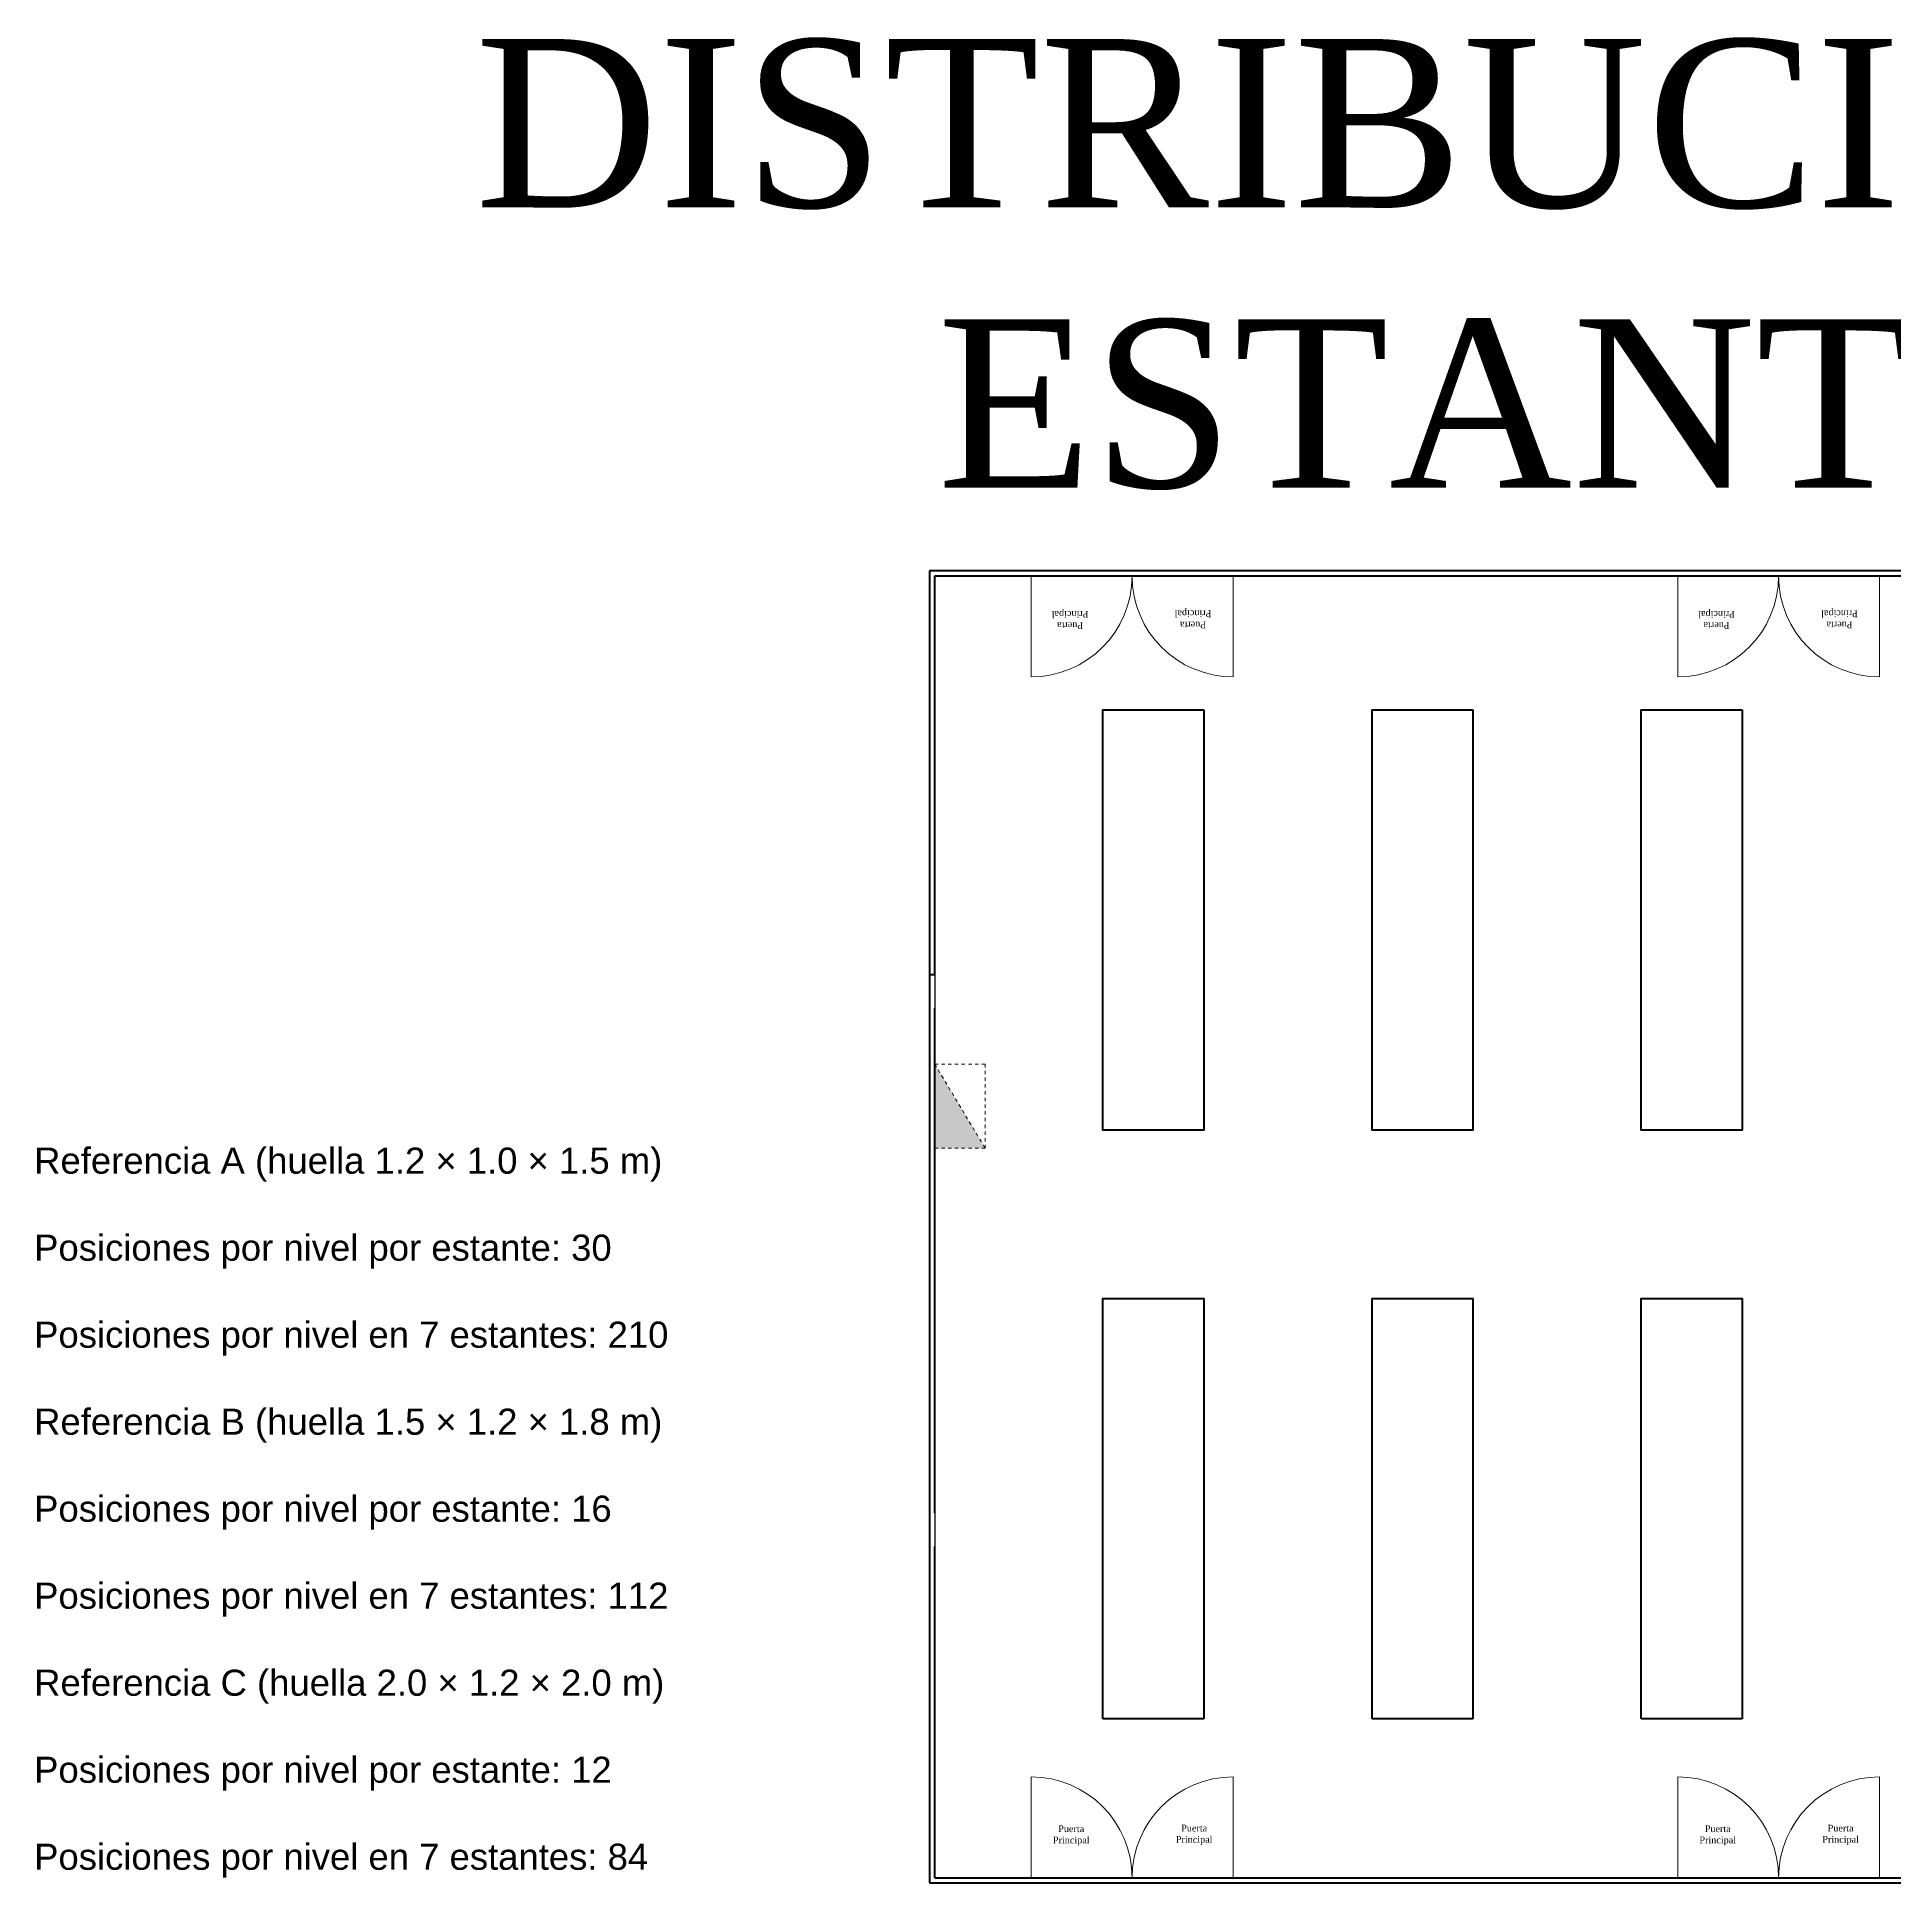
# Model space of a CAD drawing. Header units: metres. Extents: x 29 to 562, y -33 to 369.
# Drawn here: x 342.3 to 397.6, y 176.6 to 231.4 of the extents above; entities that cross this region are included whole.
import ezdxf

# ---------------------------------------------------------------- set-up
doc = ezdxf.new("R2010")
doc.units = ezdxf.units.M
doc.header["$LTSCALE"] = 2
doc.linetypes.add('DASHED', pattern=[0.75, 0.5, -0.25])
doc.linetypes.add('HIDDEN2', pattern=[0.1875, 0.125, -0.0625])
for name, color, linetype, lineweight in [('A-DOOR', 251, 'Continuous', 18), ('A-WALL', 7, 'Continuous', 60), ('E-POWR', 7, 'DASHED', 15), ('Estantes metalicos', 7, 'Continuous', 40), ('S-WALL', 7, 'Continuous', 60), ('Tuberia piso', 10, 'HIDDEN2', 13)]:
    doc.layers.add(name, color=color, linetype=linetype, lineweight=lineweight)
doc.layers.add('S-PLAT', color=7, linetype='Continuous')
doc.styles.get("Standard").update_dxf_attribs({"font": 'arial.ttf'})

# ---------------------------------------------------------------- blocks, each defined once
blk = doc.blocks.new('RETIE-TABLERO DE DISTRIBUCION')
h = blk.add_hatch(color=250)
h.dxf.hatch_style = 1
h.paths.add_polyline_path([(25, 30), (-25, 0), (25, 0)])
blk.add_lwpolyline([(-25, 0), (25, 30), (-25, 30)], close=True)
blk.add_lwpolyline([(-25, 0), (25, 0), (25, 30)])

msp = doc.modelspace()

# ---------------------------------------------------------------- linework, layer by layer
at = {"layer": 'A-DOOR'}
for p, q in [((371.881, 215.409), (371.881, 212.409)), ((377.881, 215.409), (377.881, 212.409)), ((391.1, 215.409), (391.1, 212.409)), ((397.1, 215.409), (397.1, 212.409)), ((371.881, 176.709), (371.881, 179.709)), ((377.881, 176.709), (377.881, 179.709)), ((391.1, 176.709), (391.1, 179.709)), ((397.1, 176.709), (397.1, 179.709))]:
    msp.add_line(p, q, dxfattribs=at)
for centre, start, end in [((371.881, 215.409), 270, 0), ((377.881, 215.409), 180, 270), ((391.1, 215.409), 270, 0), ((397.1, 215.409), 180, 270), ((371.881, 176.709), 0, 90), ((377.881, 176.709), 90, 180), ((391.1, 176.709), 0, 90), ((397.1, 176.709), 90, 180)]:
    msp.add_arc(centre, 3, start, end, dxfattribs=at)
at = {"layer": 'A-WALL'}
for p, q in [((405.863, 215.559), (368.863, 215.559)), ((368.863, 215.559), (368.863, 176.559)), ((368.863, 176.559), (405.863, 176.559))]:
    msp.add_line(p, q, dxfattribs=at)
at = {"layer": 'E-POWR'}
for p, q in [((369.013, 210.256), (369.013, 215.409)), ((377.881, 215.409), (382.287, 215.409)), ((382.287, 215.409), (386.694, 215.409)), ((386.694, 215.409), (391.1, 215.409)), ((369.013, 205.103), (369.013, 210.256)), ((369.013, 199.95), (369.013, 205.103)), ((369.013, 198.398), (369.013, 192.976)), ((369.013, 192.976), (369.013, 187.554)), ((369.013, 187.554), (369.013, 182.132)), ((369.013, 182.132), (369.013, 176.709))]:
    msp.add_line(p, q, dxfattribs=at)
at = {"layer": 'Estantes metalicos'}
for p, q in [((377.013, 181.431), (374.013, 181.431)), ((385.013, 181.431), (382.013, 181.431)), ((393.013, 181.431), (390.013, 181.431))]:
    msp.add_line(p, q, dxfattribs=at)
for points in [[(377.013, 211.431), (377.013, 198.931), (374.013, 198.931), (374.013, 211.431)], [(385.013, 211.431), (385.013, 198.931), (382.013, 198.931), (382.013, 211.431)], [(393.013, 211.431), (393.013, 198.931), (390.013, 198.931), (390.013, 211.431)]]:
    msp.add_lwpolyline(points, close=True, dxfattribs=at)
for points in [[(374.013, 181.431), (374.013, 193.931), (377.013, 193.931), (377.013, 181.431)], [(382.013, 181.431), (382.013, 193.931), (385.013, 193.931), (385.013, 181.431)], [(390.013, 181.431), (390.013, 193.931), (393.013, 193.931), (393.013, 181.431)]]:
    msp.add_lwpolyline(points, dxfattribs=at)
at = {"layer": 'S-PLAT'}
for p, q in [((369.013, 203.559), (369.013, 202.559)), ((369.013, 187.559), (369.013, 186.559))]:
    msp.add_line(p, q, dxfattribs=at)
at = {"layer": 'S-WALL'}
for p, q in [((369.013, 203.559), (369.013, 215.409)), ((369.013, 203.559), (369.013, 215.409)), ((369.013, 215.409), (405.713, 215.409)), ((368.863, 203.559), (369.013, 203.559)), ((369.013, 187.559), (369.013, 202.559)), ((369.013, 176.709), (369.013, 186.559)), ((369.013, 176.709), (398.994, 176.709))]:
    msp.add_line(p, q, dxfattribs=at)
at = {"layer": 'Tuberia piso'}
msp.add_line((374.013, 211.431), (376.013, 211.431), dxfattribs=at)

# ---------------------------------------------------------------- block references
at = {"layer": 'E-POWR', "xscale": 0.05, "yscale": 0.05, "zscale": 0.05, "rotation": 270}
msp.add_blockref('RETIE-TABLERO DE DISTRIBUCION', (369.013, 199.648), dxfattribs=at)

# ---------------------------------------------------------------- texts
at = {"attachment_point": 2}
for s, width, insert, char_height in [('{\\fTimes New Roman|b0|i0|c0|p18;DISTRIBUCION DE ESTANTES}', 69.93919, (387.968, 231.369), 5), ('{\\fTimes New Roman|b0|i0|c0|p18;Puerta^JPrincipal}', 13.41015, (373.072, 178.268), 0.2), ('{\\fTimes New Roman|b0|i0|c0|p18;Puerta ^JPrincipal}', 13.41015, (376.726, 178.287), 0.2), ('{\\fTimes New Roman|b0|i0|c0|p18;Puerta^JPrincipal}', 13.41015, (392.291, 178.268), 0.2), ('{\\fTimes New Roman|b0|i0|c0|p18;Puerta ^JPrincipal}', 13.41015, (395.945, 178.287), 0.2)]:
    msp.add_mtext_dynamic_manual_height_columns(s, width=width, gutter_width=12.5, heights=[0], dxfattribs=dict(at, insert=insert, char_height=char_height))
at = {"char_height": 0.2, "attachment_point": 2, "rotation": 180}
for s, insert in [('{\\fTimes New Roman|b0|i0|c0|p18;Puerta ^JPrincipal}', (373.036, 213.832)), ('{\\fTimes New Roman|b0|i0|c0|p18;Puerta^JPrincipal}', (376.691, 213.85)), ('{\\fTimes New Roman|b0|i0|c0|p18;Puerta ^JPrincipal}', (392.255, 213.832)), ('{\\fTimes New Roman|b0|i0|c0|p18;Puerta^JPrincipal}', (395.91, 213.85))]:
    msp.add_mtext_dynamic_manual_height_columns(s, width=13.41015, gutter_width=12.5, heights=[0], dxfattribs=dict(at, insert=insert))
at = {"layer": 'Estantes metalicos', "insert": (342.241, 198.416), "char_height": 0.775822, "attachment_point": 1}
msp.add_mtext_dynamic_manual_height_columns('Referencia A (huella 1.2 × 1.0 × 1.5 m)^J^JPosiciones por nivel por estante: 30^J^JPosiciones por nivel en 7 estantes: 210^J^JReferencia B (huella 1.5 × 1.2 × 1.8 m)^J^JPosiciones por nivel por estante: 16^J^JPosiciones por nivel en 7 estantes: 112^J^JReferencia C (huella 2.0 × 1.2 × 2.0 m)^J^JPosiciones por nivel por estante: 12^J^JPosiciones por nivel en 7 estantes: 84', width=20.7839, gutter_width=3.879, heights=[0], dxfattribs=at)

doc.saveas('drawing.dxf')
